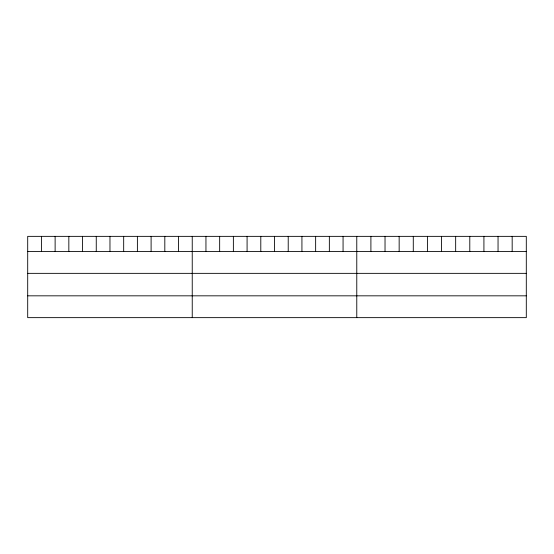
<?xml version="1.0" encoding="UTF-8"?>
<svg xmlns="http://www.w3.org/2000/svg" width="554" height="554" viewBox="0 0 554 554"><rect width="100%" height="100%" fill="white"/><g stroke="black" fill="none" stroke-linecap="round" stroke-linejoin="round"><path stroke-width="0.83" d="M526.3 251.53L526.3 317.643L27.7 317.643L27.7 236.357L526.3 236.357L526.3 251.53L27.7 251.53M27.7 273.351L526.3 273.351M27.7 295.829L526.3 295.829M512.173 236.357L512.173 251.53M498.046 236.357L498.046 251.53M483.919 236.357L483.919 251.53M469.792 236.357L469.792 251.53M455.665 236.357L455.665 251.53M441.538 236.357L441.538 251.53M427.411 236.357L427.411 251.53M413.284 236.357L413.284 251.53M399.157 236.357L399.157 251.53M385.03 236.357L385.03 251.53M370.903 236.357L370.903 251.53M356.776 236.357L356.776 317.643M343.065 236.357L343.065 251.53M329.353 236.357L329.353 251.53M315.642 236.357L315.642 251.53M301.93 236.357L301.93 251.53M288.219 236.357L288.219 251.53M274.507 236.357L274.507 251.53M260.796 236.357L260.796 251.53M247.084 236.357L247.084 251.53M233.373 236.357L233.373 251.53M219.661 236.357L219.661 251.53M205.949 236.357L205.949 251.53M192.238 236.357L192.238 317.643M178.526 236.357L178.526 251.53M164.815 236.357L164.815 251.53M151.103 236.357L151.103 251.53M137.392 236.357L137.392 251.53M123.68 236.357L123.68 251.53M109.969 236.357L109.969 251.53M96.258 236.357L96.258 251.53M82.546 236.357L82.546 251.53M68.835 236.357L68.835 251.53M55.123 236.357L55.123 251.53M41.411 236.357L41.411 251.53"/></g></svg>
